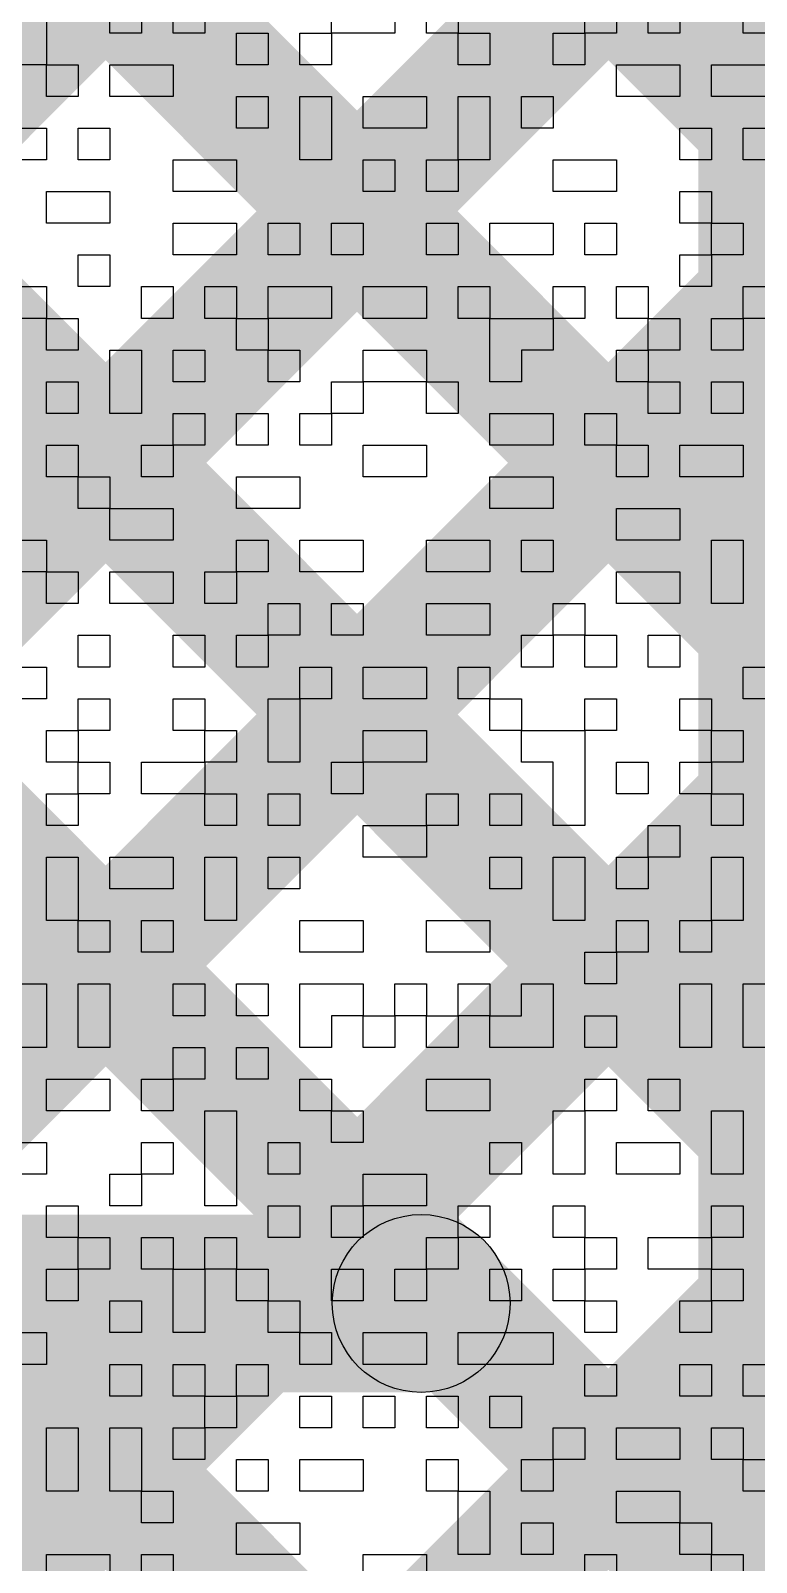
# Model space of a CAD drawing. Header units: millimetres. Extents: x 3.07 to 5.81, y 1.29 to 3.84.
# Drawn here: x 4.9314 to 4.9722, y 2.7808 to 2.8669 of the extents above; entities that cross this region are included whole.
import ezdxf

# ---------------------------------------------------------------- set-up
doc = ezdxf.new("R2010")
doc.units = ezdxf.units.MM
doc.header["$MEASUREMENT"] = 0
for name, color, linetype in [('BottomLayer', 5, 'Continuous'), ('BottomOverlay', 54, 'Continuous'), ('TopLayer', 1, 'Continuous'), ('TopOverlay', 2, 'Continuous'), ('TopSolder', 216, 'Continuous')]:
    doc.layers.add(name, color=color, linetype=linetype)

# ---------------------------------------------------------------- blocks, each defined once
blk = doc.blocks.new('ESP32_WROOM_32__16MB__16')
at = {"layer": 'TopOverlay'}
blk.add_hatch(color=2, dxfattribs=at).paths.add_polyline_path([(-0.355, -0.375), (-0.355, -0.365), (-0.257, -0.365), (-0.257, -0.375)])
h = blk.add_hatch(color=2, dxfattribs=at)
edge = h.paths.add_edge_path()
edge.add_arc((-0.257, -0.37), 0.005, 0, 360)
at = {"layer": 'TopSolder'}
blk.add_hatch(color=216, dxfattribs=at).paths.add_polyline_path([(-0.241402, -0.388055), (-0.241402, -0.301315), (-0.197969, -0.301315), (-0.197969, -0.388055)])
at = {"layer": 'TopOverlay'}
blk.add_circle((-0.257, -0.37), 0.005, dxfattribs=at)

msp = doc.modelspace()

# ---------------------------------------------------------------- hatches: boundary and pattern name
at = {"layer": 'BottomLayer'}
for points in [[(4.732828, 2.605851), (4.727172, 2.611508), (5.314492, 3.198828), (5.320149, 3.193172)], [(4.732828, 2.662419), (4.727172, 2.668076), (5.257924, 3.198828), (5.263581, 3.193172)], [(4.732828, 2.634135), (4.727172, 2.639792), (5.286208, 3.198828), (5.291865, 3.193172)], [(4.727172, 3.101915), (4.732828, 3.107572), (5.146591, 2.69381), (5.140934, 2.688153)], [(4.727172, 3.073631), (4.732828, 3.079288), (5.132934, 2.679183), (5.127277, 2.673526)], [(4.727172, 3.045347), (4.732828, 3.051004), (5.142004, 2.641828), (5.136347, 2.636172)], [(4.727172, 3.017062), (4.732828, 3.022719), (5.113719, 2.641828), (5.108062, 2.636172)], [(4.727172, 2.988778), (4.732828, 2.994435), (5.085808, 2.641456), (5.080151, 2.635799)], [(4.732828, 2.577567), (4.727172, 2.583223), (5.019705, 2.875756), (5.025361, 2.8701)], [(4.732828, 2.549282), (4.727172, 2.554939), (5.035694, 2.863461), (5.041351, 2.857804)]]:
    msp.add_hatch(color=5, dxfattribs=at).paths.add_polyline_path(points)
at = {"layer": 'TopLayer'}
for points in [[(4.928907, 2.858498), (4.92325, 2.864155), (5.491801, 3.432706), (5.497458, 3.427049)], [(4.928907, 2.830214), (4.92325, 2.835871), (5.491801, 3.404422), (5.497458, 3.398765)], [(4.820728, 2.69375), (4.815071, 2.699407), (5.491801, 3.376138), (5.497458, 3.370481)], [(4.92325, 2.905837), (4.928907, 2.911494), (5.014781, 2.82562), (5.009124, 2.819963)], [(4.92325, 2.877552), (4.928907, 2.883209), (5.014781, 2.797335), (5.009124, 2.791678)], [(4.734433, 2.579172), (4.728777, 2.584828), (5.009124, 2.865176), (5.014781, 2.859519)], [(4.92325, 2.849268), (4.928907, 2.854925), (5.20321, 2.580622), (5.197553, 2.574965)], [(4.762718, 2.579172), (4.757061, 2.584828), (5.009124, 2.836892), (5.014781, 2.831235)], [(4.887495, 2.828455), (4.893152, 2.834112), (5.138011, 2.589253), (5.132354, 2.583596)], [(4.915779, 2.828455), (4.921436, 2.834112), (5.164685, 2.590863), (5.159028, 2.585206)]]:
    msp.add_hatch(color=1, dxfattribs=at).paths.add_polyline_path(points)

# ---------------------------------------------------------------- linework, layer by layer
at = {"layer": 'BottomOverlay'}
for p, q in [((4.932274, 2.868508), (4.932274, 2.866726)), ((4.935837, 2.866726), (4.935837, 2.868508)), ((4.937619, 2.868508), (4.937619, 2.866726)), ((4.939401, 2.866726), (4.939401, 2.868508)), ((4.941183, 2.868508), (4.941183, 2.866726)), ((4.948309, 2.866726), (4.948309, 2.868508)), ((4.951873, 2.868508), (4.951873, 2.866726)), ((4.953655, 2.866726), (4.953655, 2.868508)), ((4.955437, 2.868508), (4.955437, 2.866726)), ((4.962563, 2.866726), (4.962563, 2.868508)), ((4.964345, 2.868508), (4.964345, 2.866726)), ((4.966127, 2.866726), (4.966127, 2.868508)), ((4.967909, 2.868508), (4.967909, 2.866726)), ((4.971472, 2.866726), (4.971472, 2.868508)), ((4.932274, 2.866726), (4.932274, 2.864944)), ((4.937619, 2.866726), (4.935837, 2.866726)), ((4.941183, 2.866726), (4.939401, 2.866726)), ((4.942964, 2.864944), (4.942964, 2.866726)), ((4.942964, 2.866726), (4.944746, 2.866726)), ((4.944746, 2.866726), (4.944746, 2.864944)), ((4.946528, 2.864944), (4.946528, 2.866726)), ((4.946528, 2.866726), (4.948309, 2.866726)), ((4.951873, 2.866726), (4.948309, 2.866726)), ((4.948309, 2.866726), (4.948309, 2.864944)), ((4.955437, 2.866726), (4.953655, 2.866726)), ((4.955437, 2.864944), (4.955437, 2.866726)), ((4.955437, 2.866726), (4.957218, 2.866726)), ((4.957218, 2.866726), (4.957218, 2.864944)), ((4.960782, 2.864944), (4.960782, 2.866726)), ((4.960782, 2.866726), (4.962563, 2.866726)), ((4.964345, 2.866726), (4.962563, 2.866726)), ((4.962563, 2.866726), (4.962563, 2.864944)), ((4.967909, 2.866726), (4.966127, 2.866726)), ((4.973254, 2.866726), (4.971472, 2.866726)), ((4.932274, 2.864944), (4.930492, 2.864944)), ((4.932274, 2.863163), (4.932274, 2.864944)), ((4.932274, 2.864944), (4.934056, 2.864944)), ((4.934056, 2.864944), (4.934056, 2.863163)), ((4.935837, 2.863163), (4.935837, 2.864944)), ((4.935837, 2.864944), (4.939401, 2.864944)), ((4.939401, 2.864944), (4.939401, 2.863163)), ((4.944746, 2.864944), (4.942964, 2.864944)), ((4.948309, 2.864944), (4.946528, 2.864944)), ((4.957218, 2.864944), (4.955437, 2.864944)), ((4.962563, 2.864944), (4.960782, 2.864944)), ((4.964345, 2.863163), (4.964345, 2.864944)), ((4.964345, 2.864944), (4.967909, 2.864944)), ((4.967909, 2.864944), (4.967909, 2.863163)), ((4.96969, 2.863163), (4.96969, 2.864944)), ((4.96969, 2.864944), (4.975035, 2.864944)), ((4.934056, 2.863163), (4.932274, 2.863163)), ((4.939401, 2.863163), (4.935837, 2.863163)), ((4.942964, 2.861381), (4.942964, 2.863163)), ((4.942964, 2.863163), (4.944746, 2.863163)), ((4.944746, 2.863163), (4.944746, 2.861381)), ((4.946528, 2.861381), (4.946528, 2.863163)), ((4.946528, 2.863163), (4.948309, 2.863163)), ((4.948309, 2.863163), (4.948309, 2.861381)), ((4.950091, 2.861381), (4.950091, 2.863163)), ((4.950091, 2.863163), (4.953655, 2.863163)), ((4.953655, 2.863163), (4.953655, 2.861381)), ((4.955437, 2.861381), (4.955437, 2.863163)), ((4.955437, 2.863163), (4.957218, 2.863163)), ((4.957218, 2.863163), (4.957218, 2.861381)), ((4.959, 2.861381), (4.959, 2.863163)), ((4.959, 2.863163), (4.960782, 2.863163)), ((4.960782, 2.863163), (4.960782, 2.861381)), ((4.967909, 2.863163), (4.964345, 2.863163)), ((4.975035, 2.863163), (4.96969, 2.863163)), ((4.930492, 2.861381), (4.932274, 2.861381)), ((4.932274, 2.861381), (4.932274, 2.859599)), ((4.934056, 2.859599), (4.934056, 2.861381)), ((4.934056, 2.861381), (4.935837, 2.861381)), ((4.935837, 2.861381), (4.935837, 2.859599)), ((4.944746, 2.861381), (4.942964, 2.861381)), ((4.946528, 2.859599), (4.946528, 2.861381)), ((4.948309, 2.861381), (4.948309, 2.859599)), ((4.953655, 2.861381), (4.950091, 2.861381)), ((4.955437, 2.859599), (4.955437, 2.861381)), ((4.957218, 2.861381), (4.957218, 2.859599)), ((4.960782, 2.861381), (4.959, 2.861381)), ((4.967909, 2.859599), (4.967909, 2.861381)), ((4.967909, 2.861381), (4.96969, 2.861381)), ((4.96969, 2.861381), (4.96969, 2.859599)), ((4.971472, 2.859599), (4.971472, 2.861381)), ((4.971472, 2.861381), (4.973254, 2.861381)), ((4.932274, 2.859599), (4.930492, 2.859599)), ((4.935837, 2.859599), (4.934056, 2.859599)), ((4.939401, 2.857817), (4.939401, 2.859599)), ((4.939401, 2.859599), (4.942964, 2.859599)), ((4.942964, 2.859599), (4.942964, 2.857817)), ((4.948309, 2.859599), (4.946528, 2.859599)), ((4.950091, 2.857817), (4.950091, 2.859599)), ((4.950091, 2.859599), (4.951873, 2.859599)), ((4.951873, 2.859599), (4.951873, 2.857817)), ((4.953655, 2.857817), (4.953655, 2.859599)), ((4.953655, 2.859599), (4.955437, 2.859599)), ((4.957218, 2.859599), (4.955437, 2.859599)), ((4.955437, 2.859599), (4.955437, 2.857817)), ((4.960782, 2.857817), (4.960782, 2.859599)), ((4.960782, 2.859599), (4.964345, 2.859599)), ((4.964345, 2.859599), (4.964345, 2.857817)), ((4.96969, 2.859599), (4.967909, 2.859599)), ((4.973254, 2.859599), (4.971472, 2.859599)), ((4.932274, 2.856036), (4.932274, 2.857817)), ((4.932274, 2.857817), (4.935837, 2.857817)), ((4.935837, 2.857817), (4.935837, 2.856036)), ((4.942964, 2.857817), (4.939401, 2.857817)), ((4.951873, 2.857817), (4.950091, 2.857817)), ((4.955437, 2.857817), (4.953655, 2.857817)), ((4.964345, 2.857817), (4.960782, 2.857817)), ((4.967909, 2.856036), (4.967909, 2.857817)), ((4.967909, 2.857817), (4.96969, 2.857817)), ((4.96969, 2.857817), (4.96969, 2.856036)), ((4.935837, 2.856036), (4.932274, 2.856036)), ((4.939401, 2.854254), (4.939401, 2.856036)), ((4.939401, 2.856036), (4.942964, 2.856036)), ((4.942964, 2.856036), (4.942964, 2.854254)), ((4.944746, 2.854254), (4.944746, 2.856036)), ((4.944746, 2.856036), (4.946528, 2.856036)), ((4.946528, 2.856036), (4.946528, 2.854254)), ((4.948309, 2.854254), (4.948309, 2.856036)), ((4.948309, 2.856036), (4.950091, 2.856036)), ((4.950091, 2.856036), (4.950091, 2.854254)), ((4.953655, 2.854254), (4.953655, 2.856036)), ((4.953655, 2.856036), (4.955437, 2.856036)), ((4.955437, 2.856036), (4.955437, 2.854254)), ((4.957218, 2.854254), (4.957218, 2.856036)), ((4.957218, 2.856036), (4.960782, 2.856036)), ((4.960782, 2.856036), (4.960782, 2.854254)), ((4.962563, 2.854254), (4.962563, 2.856036)), ((4.962563, 2.856036), (4.964345, 2.856036)), ((4.964345, 2.856036), (4.964345, 2.854254)), ((4.96969, 2.856036), (4.967909, 2.856036)), ((4.96969, 2.854254), (4.96969, 2.856036)), ((4.96969, 2.856036), (4.971472, 2.856036)), ((4.971472, 2.856036), (4.971472, 2.854254)), ((4.934056, 2.852472), (4.934056, 2.854254)), ((4.934056, 2.854254), (4.935837, 2.854254)), ((4.935837, 2.854254), (4.935837, 2.852472)), ((4.942964, 2.854254), (4.939401, 2.854254)), ((4.946528, 2.854254), (4.944746, 2.854254)), ((4.950091, 2.854254), (4.948309, 2.854254)), ((4.955437, 2.854254), (4.953655, 2.854254)), ((4.960782, 2.854254), (4.957218, 2.854254)), ((4.964345, 2.854254), (4.962563, 2.854254)), ((4.967909, 2.852472), (4.967909, 2.854254)), ((4.967909, 2.854254), (4.96969, 2.854254)), ((4.971472, 2.854254), (4.96969, 2.854254)), ((4.96969, 2.854254), (4.96969, 2.852472)), ((4.930492, 2.852472), (4.932274, 2.852472)), ((4.932274, 2.852472), (4.932274, 2.85069)), ((4.935837, 2.852472), (4.934056, 2.852472)), ((4.937619, 2.85069), (4.937619, 2.852472)), ((4.937619, 2.852472), (4.939401, 2.852472)), ((4.939401, 2.852472), (4.939401, 2.85069)), ((4.941183, 2.85069), (4.941183, 2.852472)), ((4.941183, 2.852472), (4.942964, 2.852472)), ((4.942964, 2.852472), (4.942964, 2.85069)), ((4.944746, 2.85069), (4.944746, 2.852472)), ((4.944746, 2.852472), (4.948309, 2.852472)), ((4.948309, 2.852472), (4.948309, 2.85069)), ((4.950091, 2.85069), (4.950091, 2.852472)), ((4.950091, 2.852472), (4.953655, 2.852472)), ((4.953655, 2.852472), (4.953655, 2.85069)), ((4.955437, 2.85069), (4.955437, 2.852472)), ((4.955437, 2.852472), (4.957218, 2.852472)), ((4.957218, 2.852472), (4.957218, 2.85069)), ((4.960782, 2.85069), (4.960782, 2.852472)), ((4.960782, 2.852472), (4.962563, 2.852472)), ((4.962563, 2.852472), (4.962563, 2.85069)), ((4.964345, 2.85069), (4.964345, 2.852472)), ((4.964345, 2.852472), (4.966127, 2.852472)), ((4.966127, 2.852472), (4.966127, 2.85069)), ((4.96969, 2.852472), (4.967909, 2.852472)), ((4.971472, 2.85069), (4.971472, 2.852472)), ((4.971472, 2.852472), (4.973254, 2.852472)), ((4.932274, 2.85069), (4.930492, 2.85069)), ((4.932274, 2.848909), (4.932274, 2.85069)), ((4.932274, 2.85069), (4.934056, 2.85069)), ((4.934056, 2.85069), (4.934056, 2.848909)), ((4.939401, 2.85069), (4.937619, 2.85069)), ((4.942964, 2.85069), (4.941183, 2.85069)), ((4.942964, 2.848909), (4.942964, 2.85069)), ((4.942964, 2.85069), (4.944746, 2.85069)), ((4.948309, 2.85069), (4.944746, 2.85069)), ((4.944746, 2.85069), (4.944746, 2.848909)), ((4.953655, 2.85069), (4.950091, 2.85069)), ((4.957218, 2.85069), (4.955437, 2.85069)), ((4.957218, 2.848909), (4.957218, 2.85069)), ((4.957218, 2.85069), (4.960782, 2.85069)), ((4.962563, 2.85069), (4.960782, 2.85069)), ((4.960782, 2.85069), (4.960782, 2.848909)), ((4.966127, 2.85069), (4.964345, 2.85069)), ((4.966127, 2.848909), (4.966127, 2.85069)), ((4.966127, 2.85069), (4.967909, 2.85069)), ((4.967909, 2.85069), (4.967909, 2.848909)), ((4.96969, 2.848909), (4.96969, 2.85069)), ((4.96969, 2.85069), (4.971472, 2.85069)), ((4.973254, 2.85069), (4.971472, 2.85069)), ((4.971472, 2.85069), (4.971472, 2.848909)), ((4.934056, 2.848909), (4.932274, 2.848909)), ((4.935837, 2.847127), (4.935837, 2.848909)), ((4.935837, 2.848909), (4.937619, 2.848909)), ((4.937619, 2.848909), (4.937619, 2.847127)), ((4.939401, 2.847127), (4.939401, 2.848909)), ((4.939401, 2.848909), (4.941183, 2.848909)), ((4.941183, 2.848909), (4.941183, 2.847127)), ((4.944746, 2.848909), (4.942964, 2.848909)), ((4.944746, 2.847127), (4.944746, 2.848909)), ((4.944746, 2.848909), (4.946528, 2.848909)), ((4.946528, 2.848909), (4.946528, 2.847127)), ((4.950091, 2.847127), (4.950091, 2.848909)), ((4.950091, 2.848909), (4.953655, 2.848909)), ((4.953655, 2.848909), (4.953655, 2.847127)), ((4.957218, 2.847127), (4.957218, 2.848909)), ((4.960782, 2.848909), (4.959, 2.848909)), ((4.959, 2.848909), (4.959, 2.847127)), ((4.964345, 2.847127), (4.964345, 2.848909)), ((4.964345, 2.848909), (4.966127, 2.848909)), ((4.967909, 2.848909), (4.966127, 2.848909)), ((4.966127, 2.848909), (4.966127, 2.847127)), ((4.971472, 2.848909), (4.96969, 2.848909)), ((4.932274, 2.845345), (4.932274, 2.847127)), ((4.932274, 2.847127), (4.934056, 2.847127)), ((4.934056, 2.847127), (4.934056, 2.845345)), ((4.935837, 2.845345), (4.935837, 2.847127)), ((4.937619, 2.847127), (4.937619, 2.845345)), ((4.941183, 2.847127), (4.939401, 2.847127)), ((4.946528, 2.847127), (4.944746, 2.847127)), ((4.948309, 2.845345), (4.948309, 2.847127)), ((4.948309, 2.847127), (4.950091, 2.847127)), ((4.953655, 2.847127), (4.950091, 2.847127)), ((4.950091, 2.847127), (4.950091, 2.845345)), ((4.953655, 2.845345), (4.953655, 2.847127)), ((4.953655, 2.847127), (4.955437, 2.847127)), ((4.955437, 2.847127), (4.955437, 2.845345)), ((4.959, 2.847127), (4.957218, 2.847127)), ((4.966127, 2.847127), (4.964345, 2.847127)), ((4.966127, 2.845345), (4.966127, 2.847127)), ((4.966127, 2.847127), (4.967909, 2.847127)), ((4.967909, 2.847127), (4.967909, 2.845345)), ((4.96969, 2.845345), (4.96969, 2.847127)), ((4.96969, 2.847127), (4.971472, 2.847127)), ((4.971472, 2.847127), (4.971472, 2.845345)), ((4.934056, 2.845345), (4.932274, 2.845345)), ((4.937619, 2.845345), (4.935837, 2.845345)), ((4.939401, 2.843564), (4.939401, 2.845345)), ((4.939401, 2.845345), (4.941183, 2.845345)), ((4.941183, 2.845345), (4.941183, 2.843564)), ((4.942964, 2.843564), (4.942964, 2.845345)), ((4.942964, 2.845345), (4.944746, 2.845345)), ((4.944746, 2.845345), (4.944746, 2.843564)), ((4.946528, 2.843564), (4.946528, 2.845345)), ((4.946528, 2.845345), (4.948309, 2.845345)), ((4.950091, 2.845345), (4.948309, 2.845345)), ((4.948309, 2.845345), (4.948309, 2.843564)), ((4.955437, 2.845345), (4.953655, 2.845345)), ((4.957218, 2.843564), (4.957218, 2.845345)), ((4.957218, 2.845345), (4.960782, 2.845345)), ((4.960782, 2.845345), (4.960782, 2.843564)), ((4.962563, 2.843564), (4.962563, 2.845345)), ((4.962563, 2.845345), (4.964345, 2.845345)), ((4.964345, 2.845345), (4.964345, 2.843564)), ((4.967909, 2.845345), (4.966127, 2.845345)), ((4.971472, 2.845345), (4.96969, 2.845345)), ((4.932274, 2.841782), (4.932274, 2.843564)), ((4.932274, 2.843564), (4.934056, 2.843564)), ((4.934056, 2.843564), (4.934056, 2.841782)), ((4.937619, 2.841782), (4.937619, 2.843564)), ((4.937619, 2.843564), (4.939401, 2.843564)), ((4.941183, 2.843564), (4.939401, 2.843564)), ((4.939401, 2.843564), (4.939401, 2.841782)), ((4.944746, 2.843564), (4.942964, 2.843564)), ((4.948309, 2.843564), (4.946528, 2.843564)), ((4.950091, 2.841782), (4.950091, 2.843564)), ((4.950091, 2.843564), (4.953655, 2.843564)), ((4.953655, 2.843564), (4.953655, 2.841782)), ((4.960782, 2.843564), (4.957218, 2.843564)), ((4.964345, 2.843564), (4.962563, 2.843564)), ((4.964345, 2.841782), (4.964345, 2.843564)), ((4.964345, 2.843564), (4.966127, 2.843564)), ((4.966127, 2.843564), (4.966127, 2.841782)), ((4.967909, 2.841782), (4.967909, 2.843564)), ((4.967909, 2.843564), (4.971472, 2.843564)), ((4.971472, 2.843564), (4.971472, 2.841782)), ((4.934056, 2.841782), (4.932274, 2.841782)), ((4.934056, 2.84), (4.934056, 2.841782)), ((4.934056, 2.841782), (4.935837, 2.841782)), ((4.935837, 2.841782), (4.935837, 2.84)), ((4.939401, 2.841782), (4.937619, 2.841782)), ((4.942964, 2.84), (4.942964, 2.841782)), ((4.942964, 2.841782), (4.946528, 2.841782)), ((4.946528, 2.841782), (4.946528, 2.84)), ((4.953655, 2.841782), (4.950091, 2.841782)), ((4.957218, 2.84), (4.957218, 2.841782)), ((4.957218, 2.841782), (4.960782, 2.841782)), ((4.960782, 2.841782), (4.960782, 2.84)), ((4.966127, 2.841782), (4.964345, 2.841782)), ((4.971472, 2.841782), (4.967909, 2.841782)), ((4.935837, 2.84), (4.934056, 2.84)), ((4.935837, 2.838218), (4.935837, 2.84)), ((4.935837, 2.84), (4.939401, 2.84)), ((4.939401, 2.84), (4.939401, 2.838218)), ((4.946528, 2.84), (4.942964, 2.84)), ((4.960782, 2.84), (4.957218, 2.84)), ((4.964345, 2.838218), (4.964345, 2.84)), ((4.964345, 2.84), (4.967909, 2.84)), ((4.967909, 2.84), (4.967909, 2.838218)), ((4.930492, 2.838218), (4.932274, 2.838218)), ((4.932274, 2.838218), (4.932274, 2.836437)), ((4.939401, 2.838218), (4.935837, 2.838218)), ((4.942964, 2.836437), (4.942964, 2.838218)), ((4.942964, 2.838218), (4.944746, 2.838218)), ((4.944746, 2.838218), (4.944746, 2.836437)), ((4.946528, 2.836437), (4.946528, 2.838218)), ((4.946528, 2.838218), (4.950091, 2.838218)), ((4.950091, 2.838218), (4.950091, 2.836437)), ((4.953655, 2.836437), (4.953655, 2.838218)), ((4.953655, 2.838218), (4.957218, 2.838218)), ((4.957218, 2.838218), (4.957218, 2.836437)), ((4.959, 2.836437), (4.959, 2.838218)), ((4.959, 2.838218), (4.960782, 2.838218)), ((4.960782, 2.838218), (4.960782, 2.836437)), ((4.967909, 2.838218), (4.964345, 2.838218)), ((4.96969, 2.836437), (4.96969, 2.838218)), ((4.96969, 2.838218), (4.971472, 2.838218)), ((4.971472, 2.838218), (4.971472, 2.836437)), ((4.932274, 2.836437), (4.930492, 2.836437)), ((4.932274, 2.834655), (4.932274, 2.836437)), ((4.932274, 2.836437), (4.934056, 2.836437)), ((4.934056, 2.836437), (4.934056, 2.834655)), ((4.935837, 2.834655), (4.935837, 2.836437)), ((4.935837, 2.836437), (4.939401, 2.836437)), ((4.939401, 2.836437), (4.939401, 2.834655)), ((4.941183, 2.834655), (4.941183, 2.836437)), ((4.941183, 2.836437), (4.942964, 2.836437)), ((4.944746, 2.836437), (4.942964, 2.836437)), ((4.942964, 2.836437), (4.942964, 2.834655)), ((4.950091, 2.836437), (4.946528, 2.836437)), ((4.957218, 2.836437), (4.953655, 2.836437)), ((4.960782, 2.836437), (4.959, 2.836437)), ((4.964345, 2.834655), (4.964345, 2.836437)), ((4.964345, 2.836437), (4.967909, 2.836437)), ((4.967909, 2.836437), (4.967909, 2.834655)), ((4.96969, 2.834655), (4.96969, 2.836437)), ((4.971472, 2.836437), (4.971472, 2.834655)), ((4.934056, 2.834655), (4.932274, 2.834655)), ((4.939401, 2.834655), (4.935837, 2.834655)), ((4.942964, 2.834655), (4.941183, 2.834655)), ((4.944746, 2.832873), (4.944746, 2.834655)), ((4.944746, 2.834655), (4.946528, 2.834655)), ((4.946528, 2.834655), (4.946528, 2.832873)), ((4.948309, 2.832873), (4.948309, 2.834655)), ((4.948309, 2.834655), (4.950091, 2.834655)), ((4.950091, 2.834655), (4.950091, 2.832873)), ((4.953655, 2.832873), (4.953655, 2.834655)), ((4.953655, 2.834655), (4.957218, 2.834655)), ((4.957218, 2.834655), (4.957218, 2.832873)), ((4.960782, 2.832873), (4.960782, 2.834655)), ((4.960782, 2.834655), (4.962563, 2.834655)), ((4.962563, 2.834655), (4.962563, 2.832873)), ((4.967909, 2.834655), (4.964345, 2.834655)), ((4.971472, 2.834655), (4.96969, 2.834655)), ((4.934056, 2.831091), (4.934056, 2.832873)), ((4.934056, 2.832873), (4.935837, 2.832873)), ((4.935837, 2.832873), (4.935837, 2.831091)), ((4.939401, 2.831091), (4.939401, 2.832873)), ((4.939401, 2.832873), (4.941183, 2.832873)), ((4.941183, 2.832873), (4.941183, 2.831091)), ((4.942964, 2.831091), (4.942964, 2.832873)), ((4.942964, 2.832873), (4.944746, 2.832873)), ((4.946528, 2.832873), (4.944746, 2.832873)), ((4.944746, 2.832873), (4.944746, 2.831091)), ((4.950091, 2.832873), (4.948309, 2.832873)), ((4.957218, 2.832873), (4.953655, 2.832873)), ((4.959, 2.831091), (4.959, 2.832873)), ((4.959, 2.832873), (4.960782, 2.832873)), ((4.962563, 2.832873), (4.960782, 2.832873)), ((4.960782, 2.832873), (4.960782, 2.831091)), ((4.962563, 2.831091), (4.962563, 2.832873)), ((4.962563, 2.832873), (4.964345, 2.832873)), ((4.964345, 2.832873), (4.964345, 2.831091)), ((4.966127, 2.831091), (4.966127, 2.832873)), ((4.966127, 2.832873), (4.967909, 2.832873)), ((4.967909, 2.832873), (4.967909, 2.831091)), ((4.926929, 2.831091), (4.932274, 2.831091)), ((4.932274, 2.831091), (4.932274, 2.82931)), ((4.935837, 2.831091), (4.934056, 2.831091)), ((4.941183, 2.831091), (4.939401, 2.831091)), ((4.944746, 2.831091), (4.942964, 2.831091)), ((4.946528, 2.82931), (4.946528, 2.831091)), ((4.946528, 2.831091), (4.948309, 2.831091)), ((4.948309, 2.831091), (4.948309, 2.82931)), ((4.950091, 2.82931), (4.950091, 2.831091)), ((4.950091, 2.831091), (4.953655, 2.831091)), ((4.953655, 2.831091), (4.953655, 2.82931)), ((4.955437, 2.82931), (4.955437, 2.831091)), ((4.955437, 2.831091), (4.957218, 2.831091)), ((4.957218, 2.831091), (4.957218, 2.82931)), ((4.960782, 2.831091), (4.959, 2.831091)), ((4.964345, 2.831091), (4.962563, 2.831091)), ((4.967909, 2.831091), (4.966127, 2.831091)), ((4.971472, 2.82931), (4.971472, 2.831091)), ((4.971472, 2.831091), (4.975035, 2.831091)), ((4.932274, 2.82931), (4.926929, 2.82931)), ((4.934056, 2.827528), (4.934056, 2.82931)), ((4.934056, 2.82931), (4.935837, 2.82931)), ((4.935837, 2.82931), (4.935837, 2.827528)), ((4.939401, 2.827528), (4.939401, 2.82931)), ((4.939401, 2.82931), (4.941183, 2.82931)), ((4.941183, 2.82931), (4.941183, 2.827528)), ((4.944746, 2.827528), (4.944746, 2.82931)), ((4.944746, 2.82931), (4.946528, 2.82931)), ((4.948309, 2.82931), (4.946528, 2.82931)), ((4.946528, 2.82931), (4.946528, 2.827528)), ((4.953655, 2.82931), (4.950091, 2.82931)), ((4.957218, 2.82931), (4.955437, 2.82931)), ((4.957218, 2.827528), (4.957218, 2.82931)), ((4.957218, 2.82931), (4.959, 2.82931)), ((4.959, 2.82931), (4.959, 2.827528)), ((4.962563, 2.827528), (4.962563, 2.82931)), ((4.962563, 2.82931), (4.964345, 2.82931)), ((4.964345, 2.82931), (4.964345, 2.827528)), ((4.967909, 2.827528), (4.967909, 2.82931)), ((4.967909, 2.82931), (4.96969, 2.82931)), ((4.96969, 2.82931), (4.96969, 2.827528)), ((4.975035, 2.82931), (4.971472, 2.82931)), ((4.932274, 2.825746), (4.932274, 2.827528)), ((4.932274, 2.827528), (4.934056, 2.827528)), ((4.935837, 2.827528), (4.934056, 2.827528)), ((4.934056, 2.827528), (4.934056, 2.825746)), ((4.941183, 2.827528), (4.939401, 2.827528)), ((4.941183, 2.825746), (4.941183, 2.827528)), ((4.941183, 2.827528), (4.942964, 2.827528)), ((4.942964, 2.827528), (4.942964, 2.825746)), ((4.944746, 2.825746), (4.944746, 2.827528)), ((4.946528, 2.827528), (4.946528, 2.825746)), ((4.950091, 2.825746), (4.950091, 2.827528)), ((4.950091, 2.827528), (4.953655, 2.827528)), ((4.953655, 2.827528), (4.953655, 2.825746)), ((4.959, 2.827528), (4.957218, 2.827528)), ((4.959, 2.825746), (4.959, 2.827528)), ((4.959, 2.827528), (4.962563, 2.827528)), ((4.964345, 2.827528), (4.962563, 2.827528)), ((4.962563, 2.827528), (4.962563, 2.825746)), ((4.96969, 2.827528), (4.967909, 2.827528)), ((4.96969, 2.825746), (4.96969, 2.827528)), ((4.96969, 2.827528), (4.971472, 2.827528)), ((4.971472, 2.827528), (4.971472, 2.825746)), ((4.934056, 2.825746), (4.932274, 2.825746)), ((4.934056, 2.823965), (4.934056, 2.825746)), ((4.934056, 2.825746), (4.935837, 2.825746)), ((4.935837, 2.825746), (4.935837, 2.823965)), ((4.937619, 2.823965), (4.937619, 2.825746)), ((4.937619, 2.825746), (4.941183, 2.825746)), ((4.942964, 2.825746), (4.941183, 2.825746)), ((4.941183, 2.825746), (4.941183, 2.823965)), ((4.946528, 2.825746), (4.944746, 2.825746)), ((4.948309, 2.823965), (4.948309, 2.825746)), ((4.948309, 2.825746), (4.950091, 2.825746)), ((4.953655, 2.825746), (4.950091, 2.825746)), ((4.950091, 2.825746), (4.950091, 2.823965)), ((4.960782, 2.825746), (4.959, 2.825746)), ((4.960782, 2.823965), (4.960782, 2.825746)), ((4.962563, 2.825746), (4.962563, 2.823965)), ((4.964345, 2.823965), (4.964345, 2.825746)), ((4.964345, 2.825746), (4.966127, 2.825746)), ((4.966127, 2.825746), (4.966127, 2.823965)), ((4.967909, 2.823965), (4.967909, 2.825746)), ((4.967909, 2.825746), (4.96969, 2.825746)), ((4.971472, 2.825746), (4.96969, 2.825746)), ((4.96969, 2.825746), (4.96969, 2.823965)), ((4.932274, 2.822183), (4.932274, 2.823965)), ((4.932274, 2.823965), (4.934056, 2.823965)), ((4.935837, 2.823965), (4.934056, 2.823965)), ((4.934056, 2.823965), (4.934056, 2.822183)), ((4.941183, 2.823965), (4.937619, 2.823965)), ((4.941183, 2.822183), (4.941183, 2.823965)), ((4.941183, 2.823965), (4.942964, 2.823965)), ((4.942964, 2.823965), (4.942964, 2.822183)), ((4.944746, 2.822183), (4.944746, 2.823965)), ((4.944746, 2.823965), (4.946528, 2.823965)), ((4.946528, 2.823965), (4.946528, 2.822183)), ((4.950091, 2.823965), (4.948309, 2.823965)), ((4.953655, 2.822183), (4.953655, 2.823965)), ((4.953655, 2.823965), (4.955437, 2.823965)), ((4.955437, 2.823965), (4.955437, 2.822183)), ((4.957218, 2.822183), (4.957218, 2.823965)), ((4.957218, 2.823965), (4.959, 2.823965)), ((4.959, 2.823965), (4.959, 2.822183)), ((4.960782, 2.822183), (4.960782, 2.823965)), ((4.962563, 2.823965), (4.962563, 2.822183)), ((4.966127, 2.823965), (4.964345, 2.823965)), ((4.96969, 2.823965), (4.967909, 2.823965)), ((4.96969, 2.822183), (4.96969, 2.823965)), ((4.96969, 2.823965), (4.971472, 2.823965)), ((4.971472, 2.823965), (4.971472, 2.822183)), ((4.934056, 2.822183), (4.932274, 2.822183)), ((4.942964, 2.822183), (4.941183, 2.822183)), ((4.946528, 2.822183), (4.944746, 2.822183)), ((4.950091, 2.820401), (4.950091, 2.822183)), ((4.950091, 2.822183), (4.953655, 2.822183)), ((4.955437, 2.822183), (4.953655, 2.822183)), ((4.953655, 2.822183), (4.953655, 2.820401)), ((4.959, 2.822183), (4.957218, 2.822183)), ((4.962563, 2.822183), (4.960782, 2.822183)), ((4.966127, 2.820401), (4.966127, 2.822183)), ((4.966127, 2.822183), (4.967909, 2.822183)), ((4.967909, 2.822183), (4.967909, 2.820401)), ((4.971472, 2.822183), (4.96969, 2.822183)), ((4.932274, 2.818619), (4.932274, 2.820401)), ((4.932274, 2.820401), (4.934056, 2.820401)), ((4.934056, 2.820401), (4.934056, 2.818619)), ((4.935837, 2.818619), (4.935837, 2.820401)), ((4.935837, 2.820401), (4.939401, 2.820401)), ((4.939401, 2.820401), (4.939401, 2.818619)), ((4.941183, 2.818619), (4.941183, 2.820401)), ((4.941183, 2.820401), (4.942964, 2.820401)), ((4.942964, 2.820401), (4.942964, 2.818619)), ((4.944746, 2.818619), (4.944746, 2.820401)), ((4.944746, 2.820401), (4.946528, 2.820401)), ((4.946528, 2.820401), (4.946528, 2.818619)), ((4.953655, 2.820401), (4.950091, 2.820401)), ((4.957218, 2.818619), (4.957218, 2.820401)), ((4.957218, 2.820401), (4.959, 2.820401)), ((4.959, 2.820401), (4.959, 2.818619)), ((4.960782, 2.818619), (4.960782, 2.820401)), ((4.960782, 2.820401), (4.962563, 2.820401)), ((4.962563, 2.820401), (4.962563, 2.818619)), ((4.964345, 2.818619), (4.964345, 2.820401)), ((4.964345, 2.820401), (4.966127, 2.820401)), ((4.967909, 2.820401), (4.966127, 2.820401)), ((4.966127, 2.820401), (4.966127, 2.818619)), ((4.96969, 2.818619), (4.96969, 2.820401)), ((4.96969, 2.820401), (4.971472, 2.820401)), ((4.971472, 2.820401), (4.971472, 2.818619)), ((4.932274, 2.816838), (4.932274, 2.818619)), ((4.934056, 2.818619), (4.934056, 2.816838)), ((4.939401, 2.818619), (4.935837, 2.818619)), ((4.941183, 2.816838), (4.941183, 2.818619)), ((4.942964, 2.818619), (4.942964, 2.816838)), ((4.946528, 2.818619), (4.944746, 2.818619)), ((4.959, 2.818619), (4.957218, 2.818619)), ((4.960782, 2.816838), (4.960782, 2.818619)), ((4.962563, 2.818619), (4.962563, 2.816838)), ((4.966127, 2.818619), (4.964345, 2.818619)), ((4.96969, 2.816838), (4.96969, 2.818619)), ((4.971472, 2.818619), (4.971472, 2.816838)), ((4.934056, 2.816838), (4.932274, 2.816838)), ((4.934056, 2.815056), (4.934056, 2.816838)), ((4.934056, 2.816838), (4.935837, 2.816838)), ((4.935837, 2.816838), (4.935837, 2.815056)), ((4.937619, 2.815056), (4.937619, 2.816838)), ((4.937619, 2.816838), (4.939401, 2.816838)), ((4.939401, 2.816838), (4.939401, 2.815056)), ((4.942964, 2.816838), (4.941183, 2.816838)), ((4.946528, 2.815056), (4.946528, 2.816838)), ((4.946528, 2.816838), (4.950091, 2.816838)), ((4.950091, 2.816838), (4.950091, 2.815056)), ((4.953655, 2.815056), (4.953655, 2.816838)), ((4.953655, 2.816838), (4.957218, 2.816838)), ((4.957218, 2.816838), (4.957218, 2.815056)), ((4.962563, 2.816838), (4.960782, 2.816838)), ((4.964345, 2.815056), (4.964345, 2.816838)), ((4.964345, 2.816838), (4.966127, 2.816838)), ((4.966127, 2.816838), (4.966127, 2.815056)), ((4.967909, 2.815056), (4.967909, 2.816838)), ((4.967909, 2.816838), (4.96969, 2.816838)), ((4.971472, 2.816838), (4.96969, 2.816838)), ((4.96969, 2.816838), (4.96969, 2.815056)), ((4.935837, 2.815056), (4.934056, 2.815056)), ((4.939401, 2.815056), (4.937619, 2.815056)), ((4.950091, 2.815056), (4.946528, 2.815056)), ((4.957218, 2.815056), (4.953655, 2.815056)), ((4.962563, 2.813274), (4.962563, 2.815056)), ((4.962563, 2.815056), (4.964345, 2.815056)), ((4.966127, 2.815056), (4.964345, 2.815056)), ((4.964345, 2.815056), (4.964345, 2.813274)), ((4.96969, 2.815056), (4.967909, 2.815056)), ((4.928711, 2.813274), (4.932274, 2.813274)), ((4.932274, 2.813274), (4.932274, 2.811492)), ((4.934056, 2.811492), (4.934056, 2.813274)), ((4.934056, 2.813274), (4.935837, 2.813274)), ((4.935837, 2.813274), (4.935837, 2.811492)), ((4.939401, 2.811492), (4.939401, 2.813274)), ((4.939401, 2.813274), (4.941183, 2.813274)), ((4.941183, 2.813274), (4.941183, 2.811492)), ((4.942964, 2.811492), (4.942964, 2.813274)), ((4.942964, 2.813274), (4.944746, 2.813274)), ((4.944746, 2.813274), (4.944746, 2.811492)), ((4.946528, 2.811492), (4.946528, 2.813274)), ((4.946528, 2.813274), (4.950091, 2.813274)), ((4.950091, 2.813274), (4.950091, 2.811492)), ((4.951873, 2.811492), (4.951873, 2.813274)), ((4.951873, 2.813274), (4.953655, 2.813274)), ((4.953655, 2.813274), (4.953655, 2.811492)), ((4.955437, 2.811492), (4.955437, 2.813274)), ((4.955437, 2.813274), (4.957218, 2.813274)), ((4.957218, 2.813274), (4.957218, 2.811492)), ((4.959, 2.811492), (4.959, 2.813274)), ((4.959, 2.813274), (4.960782, 2.813274)), ((4.960782, 2.813274), (4.960782, 2.811492)), ((4.964345, 2.813274), (4.962563, 2.813274)), ((4.967909, 2.811492), (4.967909, 2.813274)), ((4.967909, 2.813274), (4.96969, 2.813274)), ((4.96969, 2.813274), (4.96969, 2.811492)), ((4.971472, 2.811492), (4.971472, 2.813274)), ((4.971472, 2.813274), (4.975035, 2.813274)), ((4.932274, 2.811492), (4.932274, 2.80971)), ((4.934056, 2.80971), (4.934056, 2.811492)), ((4.935837, 2.811492), (4.935837, 2.80971)), ((4.941183, 2.811492), (4.939401, 2.811492)), ((4.944746, 2.811492), (4.942964, 2.811492)), ((4.946528, 2.80971), (4.946528, 2.811492)), ((4.950091, 2.811492), (4.948309, 2.811492)), ((4.948309, 2.811492), (4.948309, 2.80971)), ((4.950091, 2.80971), (4.950091, 2.811492)), ((4.950091, 2.811492), (4.951873, 2.811492)), ((4.953655, 2.811492), (4.951873, 2.811492)), ((4.951873, 2.811492), (4.951873, 2.80971)), ((4.953655, 2.80971), (4.953655, 2.811492)), ((4.953655, 2.811492), (4.955437, 2.811492)), ((4.957218, 2.811492), (4.955437, 2.811492)), ((4.955437, 2.811492), (4.955437, 2.80971)), ((4.957218, 2.80971), (4.957218, 2.811492)), ((4.957218, 2.811492), (4.959, 2.811492)), ((4.960782, 2.811492), (4.960782, 2.80971)), ((4.962563, 2.80971), (4.962563, 2.811492)), ((4.962563, 2.811492), (4.964345, 2.811492)), ((4.964345, 2.811492), (4.964345, 2.80971)), ((4.967909, 2.80971), (4.967909, 2.811492)), ((4.96969, 2.811492), (4.96969, 2.80971)), ((4.971472, 2.80971), (4.971472, 2.811492)), ((4.932274, 2.80971), (4.928711, 2.80971)), ((4.935837, 2.80971), (4.934056, 2.80971)), ((4.939401, 2.807929), (4.939401, 2.80971)), ((4.939401, 2.80971), (4.941183, 2.80971)), ((4.941183, 2.80971), (4.941183, 2.807929)), ((4.942964, 2.807929), (4.942964, 2.80971)), ((4.942964, 2.80971), (4.944746, 2.80971)), ((4.944746, 2.80971), (4.944746, 2.807929)), ((4.948309, 2.80971), (4.946528, 2.80971)), ((4.951873, 2.80971), (4.950091, 2.80971)), ((4.955437, 2.80971), (4.953655, 2.80971)), ((4.960782, 2.80971), (4.957218, 2.80971)), ((4.964345, 2.80971), (4.962563, 2.80971)), ((4.96969, 2.80971), (4.967909, 2.80971)), ((4.973254, 2.80971), (4.971472, 2.80971)), ((4.932274, 2.806147), (4.932274, 2.807929)), ((4.932274, 2.807929), (4.935837, 2.807929)), ((4.935837, 2.807929), (4.935837, 2.806147)), ((4.937619, 2.806147), (4.937619, 2.807929)), ((4.937619, 2.807929), (4.939401, 2.807929)), ((4.941183, 2.807929), (4.939401, 2.807929)), ((4.939401, 2.807929), (4.939401, 2.806147)), ((4.944746, 2.807929), (4.942964, 2.807929)), ((4.946528, 2.806147), (4.946528, 2.807929)), ((4.946528, 2.807929), (4.948309, 2.807929)), ((4.948309, 2.807929), (4.948309, 2.806147)), ((4.953655, 2.806147), (4.953655, 2.807929)), ((4.953655, 2.807929), (4.957218, 2.807929)), ((4.957218, 2.807929), (4.957218, 2.806147)), ((4.962563, 2.806147), (4.962563, 2.807929)), ((4.962563, 2.807929), (4.964345, 2.807929)), ((4.964345, 2.807929), (4.964345, 2.806147)), ((4.966127, 2.806147), (4.966127, 2.807929)), ((4.966127, 2.807929), (4.967909, 2.807929)), ((4.967909, 2.807929), (4.967909, 2.806147)), ((4.935837, 2.806147), (4.932274, 2.806147)), ((4.939401, 2.806147), (4.937619, 2.806147)), ((4.941183, 2.804365), (4.941183, 2.806147)), ((4.941183, 2.806147), (4.942964, 2.806147)), ((4.942964, 2.806147), (4.942964, 2.804365)), ((4.948309, 2.806147), (4.946528, 2.806147)), ((4.948309, 2.804365), (4.948309, 2.806147)), ((4.948309, 2.806147), (4.950091, 2.806147)), ((4.950091, 2.806147), (4.950091, 2.804365)), ((4.957218, 2.806147), (4.953655, 2.806147)), ((4.960782, 2.804365), (4.960782, 2.806147)), ((4.960782, 2.806147), (4.962563, 2.806147)), ((4.964345, 2.806147), (4.962563, 2.806147)), ((4.962563, 2.806147), (4.962563, 2.804365)), ((4.967909, 2.806147), (4.966127, 2.806147)), ((4.96969, 2.804365), (4.96969, 2.806147)), ((4.96969, 2.806147), (4.971472, 2.806147)), ((4.971472, 2.806147), (4.971472, 2.804365)), ((4.930492, 2.804365), (4.932274, 2.804365)), ((4.932274, 2.804365), (4.932274, 2.802584)), ((4.937619, 2.802584), (4.937619, 2.804365)), ((4.937619, 2.804365), (4.939401, 2.804365)), ((4.939401, 2.804365), (4.939401, 2.802584)), ((4.941183, 2.802584), (4.941183, 2.804365)), ((4.942964, 2.804365), (4.942964, 2.802584)), ((4.944746, 2.802584), (4.944746, 2.804365)), ((4.944746, 2.804365), (4.946528, 2.804365)), ((4.946528, 2.804365), (4.946528, 2.802584)), ((4.950091, 2.804365), (4.948309, 2.804365)), ((4.957218, 2.802584), (4.957218, 2.804365)), ((4.957218, 2.804365), (4.959, 2.804365)), ((4.959, 2.804365), (4.959, 2.802584)), ((4.960782, 2.802584), (4.960782, 2.804365)), ((4.962563, 2.804365), (4.962563, 2.802584)), ((4.964345, 2.802584), (4.964345, 2.804365)), ((4.964345, 2.804365), (4.967909, 2.804365)), ((4.967909, 2.804365), (4.967909, 2.802584)), ((4.96969, 2.802584), (4.96969, 2.804365)), ((4.971472, 2.804365), (4.971472, 2.802584)), ((4.932274, 2.802584), (4.930492, 2.802584)), ((4.935837, 2.800802), (4.935837, 2.802584)), ((4.935837, 2.802584), (4.937619, 2.802584)), ((4.939401, 2.802584), (4.937619, 2.802584)), ((4.937619, 2.802584), (4.937619, 2.800802)), ((4.941183, 2.800802), (4.941183, 2.802584)), ((4.942964, 2.802584), (4.942964, 2.800802)), ((4.946528, 2.802584), (4.944746, 2.802584)), ((4.950091, 2.800802), (4.950091, 2.802584)), ((4.950091, 2.802584), (4.953655, 2.802584)), ((4.953655, 2.802584), (4.953655, 2.800802)), ((4.959, 2.802584), (4.957218, 2.802584)), ((4.962563, 2.802584), (4.960782, 2.802584)), ((4.967909, 2.802584), (4.964345, 2.802584)), ((4.971472, 2.802584), (4.96969, 2.802584)), ((4.932274, 2.79902), (4.932274, 2.800802)), ((4.932274, 2.800802), (4.934056, 2.800802)), ((4.934056, 2.800802), (4.934056, 2.79902)), ((4.937619, 2.800802), (4.935837, 2.800802)), ((4.942964, 2.800802), (4.941183, 2.800802)), ((4.944746, 2.79902), (4.944746, 2.800802)), ((4.944746, 2.800802), (4.946528, 2.800802)), ((4.946528, 2.800802), (4.946528, 2.79902)), ((4.948309, 2.79902), (4.948309, 2.800802)), ((4.948309, 2.800802), (4.950091, 2.800802)), ((4.953655, 2.800802), (4.950091, 2.800802)), ((4.950091, 2.800802), (4.950091, 2.79902)), ((4.955437, 2.79902), (4.955437, 2.800802)), ((4.955437, 2.800802), (4.957218, 2.800802)), ((4.957218, 2.800802), (4.957218, 2.79902)), ((4.960782, 2.79902), (4.960782, 2.800802)), ((4.960782, 2.800802), (4.962563, 2.800802)), ((4.962563, 2.800802), (4.962563, 2.79902)), ((4.96969, 2.79902), (4.96969, 2.800802)), ((4.96969, 2.800802), (4.971472, 2.800802)), ((4.971472, 2.800802), (4.971472, 2.79902)), ((4.934056, 2.79902), (4.932274, 2.79902)), ((4.934056, 2.797239), (4.934056, 2.79902)), ((4.934056, 2.79902), (4.935837, 2.79902)), ((4.935837, 2.79902), (4.935837, 2.797239)), ((4.937619, 2.797239), (4.937619, 2.79902)), ((4.937619, 2.79902), (4.939401, 2.79902)), ((4.939401, 2.79902), (4.939401, 2.797239)), ((4.941183, 2.797239), (4.941183, 2.79902)), ((4.941183, 2.79902), (4.942964, 2.79902)), ((4.942964, 2.79902), (4.942964, 2.797239)), ((4.946528, 2.79902), (4.944746, 2.79902)), ((4.950091, 2.79902), (4.948309, 2.79902)), ((4.953655, 2.797239), (4.953655, 2.79902)), ((4.953655, 2.79902), (4.955437, 2.79902)), ((4.957218, 2.79902), (4.955437, 2.79902)), ((4.955437, 2.79902), (4.955437, 2.797239)), ((4.962563, 2.79902), (4.960782, 2.79902)), ((4.962563, 2.797239), (4.962563, 2.79902)), ((4.962563, 2.79902), (4.964345, 2.79902)), ((4.964345, 2.79902), (4.964345, 2.797239)), ((4.966127, 2.797239), (4.966127, 2.79902)), ((4.966127, 2.79902), (4.96969, 2.79902)), ((4.971472, 2.79902), (4.96969, 2.79902)), ((4.96969, 2.79902), (4.96969, 2.797239)), ((4.932274, 2.795457), (4.932274, 2.797239)), ((4.932274, 2.797239), (4.934056, 2.797239)), ((4.935837, 2.797239), (4.934056, 2.797239)), ((4.934056, 2.797239), (4.934056, 2.795457)), ((4.939401, 2.797239), (4.937619, 2.797239)), ((4.939401, 2.795457), (4.939401, 2.797239)), ((4.939401, 2.797239), (4.941183, 2.797239)), ((4.942964, 2.797239), (4.941183, 2.797239)), ((4.941183, 2.797239), (4.941183, 2.795457)), ((4.942964, 2.795457), (4.942964, 2.797239)), ((4.942964, 2.797239), (4.944746, 2.797239)), ((4.944746, 2.797239), (4.944746, 2.795457)), ((4.948309, 2.795457), (4.948309, 2.797239)), ((4.948309, 2.797239), (4.950091, 2.797239)), ((4.950091, 2.797239), (4.950091, 2.795457)), ((4.951873, 2.795457), (4.951873, 2.797239)), ((4.951873, 2.797239), (4.953655, 2.797239)), ((4.955437, 2.797239), (4.953655, 2.797239)), ((4.953655, 2.797239), (4.953655, 2.795457)), ((4.957218, 2.795457), (4.957218, 2.797239)), ((4.957218, 2.797239), (4.959, 2.797239)), ((4.959, 2.797239), (4.959, 2.795457)), ((4.960782, 2.795457), (4.960782, 2.797239)), ((4.960782, 2.797239), (4.962563, 2.797239)), ((4.964345, 2.797239), (4.962563, 2.797239)), ((4.962563, 2.797239), (4.962563, 2.795457)), ((4.96969, 2.797239), (4.966127, 2.797239)), ((4.96969, 2.795457), (4.96969, 2.797239)), ((4.96969, 2.797239), (4.971472, 2.797239)), ((4.971472, 2.797239), (4.971472, 2.795457)), ((4.934056, 2.795457), (4.932274, 2.795457)), ((4.935837, 2.793675), (4.935837, 2.795457)), ((4.935837, 2.795457), (4.937619, 2.795457)), ((4.937619, 2.795457), (4.937619, 2.793675)), ((4.939401, 2.793675), (4.939401, 2.795457)), ((4.941183, 2.795457), (4.941183, 2.793675)), ((4.944746, 2.795457), (4.942964, 2.795457)), ((4.944746, 2.793675), (4.944746, 2.795457)), ((4.944746, 2.795457), (4.946528, 2.795457)), ((4.946528, 2.795457), (4.946528, 2.793675)), ((4.950091, 2.795457), (4.948309, 2.795457)), ((4.953655, 2.795457), (4.951873, 2.795457)), ((4.959, 2.795457), (4.957218, 2.795457)), ((4.962563, 2.795457), (4.960782, 2.795457)), ((4.962563, 2.793675), (4.962563, 2.795457)), ((4.962563, 2.795457), (4.964345, 2.795457)), ((4.964345, 2.795457), (4.964345, 2.793675)), ((4.967909, 2.793675), (4.967909, 2.795457)), ((4.967909, 2.795457), (4.96969, 2.795457)), ((4.971472, 2.795457), (4.96969, 2.795457)), ((4.96969, 2.795457), (4.96969, 2.793675)), ((4.928711, 2.793675), (4.932274, 2.793675)), ((4.932274, 2.793675), (4.932274, 2.791893)), ((4.937619, 2.793675), (4.935837, 2.793675)), ((4.941183, 2.793675), (4.939401, 2.793675)), ((4.946528, 2.793675), (4.944746, 2.793675)), ((4.946528, 2.791893), (4.946528, 2.793675)), ((4.946528, 2.793675), (4.948309, 2.793675)), ((4.948309, 2.793675), (4.948309, 2.791893)), ((4.950091, 2.791893), (4.950091, 2.793675)), ((4.950091, 2.793675), (4.953655, 2.793675)), ((4.953655, 2.793675), (4.953655, 2.791893)), ((4.955437, 2.791893), (4.955437, 2.793675)), ((4.955437, 2.793675), (4.960782, 2.793675)), ((4.960782, 2.793675), (4.960782, 2.791893)), ((4.964345, 2.793675), (4.962563, 2.793675)), ((4.96969, 2.793675), (4.967909, 2.793675)), ((4.932274, 2.791893), (4.928711, 2.791893)), ((4.935837, 2.790112), (4.935837, 2.791893)), ((4.935837, 2.791893), (4.937619, 2.791893)), ((4.937619, 2.791893), (4.937619, 2.790112)), ((4.939401, 2.790112), (4.939401, 2.791893)), ((4.939401, 2.791893), (4.941183, 2.791893)), ((4.941183, 2.791893), (4.941183, 2.790112)), ((4.942964, 2.790112), (4.942964, 2.791893)), ((4.942964, 2.791893), (4.944746, 2.791893)), ((4.944746, 2.791893), (4.944746, 2.790112)), ((4.948309, 2.791893), (4.946528, 2.791893)), ((4.953655, 2.791893), (4.950091, 2.791893)), ((4.960782, 2.791893), (4.955437, 2.791893)), ((4.962563, 2.790112), (4.962563, 2.791893)), ((4.962563, 2.791893), (4.964345, 2.791893)), ((4.964345, 2.791893), (4.964345, 2.790112)), ((4.967909, 2.790112), (4.967909, 2.791893)), ((4.967909, 2.791893), (4.96969, 2.791893)), ((4.96969, 2.791893), (4.96969, 2.790112)), ((4.971472, 2.790112), (4.971472, 2.791893)), ((4.971472, 2.791893), (4.973254, 2.791893)), ((4.937619, 2.790112), (4.935837, 2.790112)), ((4.941183, 2.790112), (4.939401, 2.790112)), ((4.941183, 2.78833), (4.941183, 2.790112)), ((4.941183, 2.790112), (4.942964, 2.790112)), ((4.944746, 2.790112), (4.942964, 2.790112)), ((4.942964, 2.790112), (4.942964, 2.78833)), ((4.946528, 2.78833), (4.946528, 2.790112)), ((4.946528, 2.790112), (4.948309, 2.790112)), ((4.948309, 2.790112), (4.948309, 2.78833)), ((4.950091, 2.78833), (4.950091, 2.790112)), ((4.950091, 2.790112), (4.951873, 2.790112)), ((4.951873, 2.790112), (4.951873, 2.78833)), ((4.953655, 2.78833), (4.953655, 2.790112)), ((4.953655, 2.790112), (4.955437, 2.790112)), ((4.955437, 2.790112), (4.955437, 2.78833)), ((4.957218, 2.78833), (4.957218, 2.790112)), ((4.957218, 2.790112), (4.959, 2.790112)), ((4.959, 2.790112), (4.959, 2.78833)), ((4.964345, 2.790112), (4.962563, 2.790112)), ((4.96969, 2.790112), (4.967909, 2.790112)), ((4.973254, 2.790112), (4.971472, 2.790112)), ((4.932274, 2.786548), (4.932274, 2.78833)), ((4.932274, 2.78833), (4.934056, 2.78833)), ((4.934056, 2.78833), (4.934056, 2.786548)), ((4.935837, 2.786548), (4.935837, 2.78833)), ((4.935837, 2.78833), (4.937619, 2.78833)), ((4.937619, 2.78833), (4.937619, 2.786548)), ((4.939401, 2.786548), (4.939401, 2.78833)), ((4.939401, 2.78833), (4.941183, 2.78833)), ((4.942964, 2.78833), (4.941183, 2.78833)), ((4.941183, 2.78833), (4.941183, 2.786548)), ((4.948309, 2.78833), (4.946528, 2.78833)), ((4.951873, 2.78833), (4.950091, 2.78833)), ((4.955437, 2.78833), (4.953655, 2.78833)), ((4.959, 2.78833), (4.957218, 2.78833)), ((4.960782, 2.786548), (4.960782, 2.78833)), ((4.960782, 2.78833), (4.962563, 2.78833)), ((4.962563, 2.78833), (4.962563, 2.786548)), ((4.964345, 2.786548), (4.964345, 2.78833)), ((4.964345, 2.78833), (4.967909, 2.78833)), ((4.967909, 2.78833), (4.967909, 2.786548)), ((4.96969, 2.786548), (4.96969, 2.78833)), ((4.96969, 2.78833), (4.971472, 2.78833)), ((4.971472, 2.78833), (4.971472, 2.786548)), ((4.932274, 2.784766), (4.932274, 2.786548)), ((4.934056, 2.786548), (4.934056, 2.784766)), ((4.935837, 2.784766), (4.935837, 2.786548)), ((4.937619, 2.786548), (4.937619, 2.784766)), ((4.941183, 2.786548), (4.939401, 2.786548)), ((4.942964, 2.784766), (4.942964, 2.786548)), ((4.942964, 2.786548), (4.944746, 2.786548)), ((4.944746, 2.786548), (4.944746, 2.784766)), ((4.946528, 2.784766), (4.946528, 2.786548)), ((4.946528, 2.786548), (4.950091, 2.786548)), ((4.950091, 2.786548), (4.950091, 2.784766)), ((4.953655, 2.784766), (4.953655, 2.786548)), ((4.953655, 2.786548), (4.955437, 2.786548)), ((4.955437, 2.786548), (4.955437, 2.784766)), ((4.959, 2.784766), (4.959, 2.786548)), ((4.959, 2.786548), (4.960782, 2.786548)), ((4.962563, 2.786548), (4.960782, 2.786548)), ((4.960782, 2.786548), (4.960782, 2.784766)), ((4.967909, 2.786548), (4.964345, 2.786548)), ((4.971472, 2.786548), (4.96969, 2.786548)), ((4.971472, 2.784766), (4.971472, 2.786548)), ((4.971472, 2.786548), (4.973254, 2.786548)), ((4.934056, 2.784766), (4.932274, 2.784766)), ((4.937619, 2.784766), (4.935837, 2.784766)), ((4.937619, 2.782985), (4.937619, 2.784766)), ((4.937619, 2.784766), (4.939401, 2.784766)), ((4.939401, 2.784766), (4.939401, 2.782985)), ((4.944746, 2.784766), (4.942964, 2.784766)), ((4.950091, 2.784766), (4.946528, 2.784766)), ((4.955437, 2.784766), (4.953655, 2.784766)), ((4.955437, 2.782985), (4.955437, 2.784766)), ((4.955437, 2.784766), (4.957218, 2.784766)), ((4.957218, 2.784766), (4.957218, 2.782985)), ((4.960782, 2.784766), (4.959, 2.784766)), ((4.964345, 2.782985), (4.964345, 2.784766)), ((4.964345, 2.784766), (4.967909, 2.784766)), ((4.967909, 2.784766), (4.967909, 2.782985)), ((4.973254, 2.784766), (4.971472, 2.784766)), ((4.939401, 2.782985), (4.937619, 2.782985)), ((4.942964, 2.781203), (4.942964, 2.782985)), ((4.942964, 2.782985), (4.946528, 2.782985)), ((4.946528, 2.782985), (4.946528, 2.781203)), ((4.955437, 2.781203), (4.955437, 2.782985)), ((4.957218, 2.782985), (4.957218, 2.781203)), ((4.959, 2.781203), (4.959, 2.782985)), ((4.959, 2.782985), (4.960782, 2.782985)), ((4.960782, 2.782985), (4.960782, 2.781203)), ((4.967909, 2.782985), (4.964345, 2.782985)), ((4.967909, 2.781203), (4.967909, 2.782985)), ((4.967909, 2.782985), (4.96969, 2.782985)), ((4.96969, 2.782985), (4.96969, 2.781203)), ((4.932274, 2.779421), (4.932274, 2.781203)), ((4.932274, 2.781203), (4.935837, 2.781203)), ((4.935837, 2.781203), (4.935837, 2.779421)), ((4.937619, 2.779421), (4.937619, 2.781203)), ((4.937619, 2.781203), (4.939401, 2.781203)), ((4.939401, 2.781203), (4.939401, 2.779421)), ((4.946528, 2.781203), (4.942964, 2.781203)), ((4.950091, 2.779421), (4.950091, 2.781203)), ((4.950091, 2.781203), (4.953655, 2.781203)), ((4.953655, 2.781203), (4.953655, 2.779421)), ((4.957218, 2.781203), (4.955437, 2.781203)), ((4.960782, 2.781203), (4.959, 2.781203)), ((4.962563, 2.779421), (4.962563, 2.781203)), ((4.962563, 2.781203), (4.964345, 2.781203)), ((4.964345, 2.781203), (4.964345, 2.779421)), ((4.96969, 2.781203), (4.967909, 2.781203)), ((4.96969, 2.779421), (4.96969, 2.781203)), ((4.96969, 2.781203), (4.971472, 2.781203)), ((4.971472, 2.781203), (4.971472, 2.779421))]:
    msp.add_line(p, q, dxfattribs=at)

# ---------------------------------------------------------------- block references
msp.add_blockref('ESP32_WROOM_32__16MB__16', (5.210354, 3.165315))

doc.saveas('drawing.dxf')
